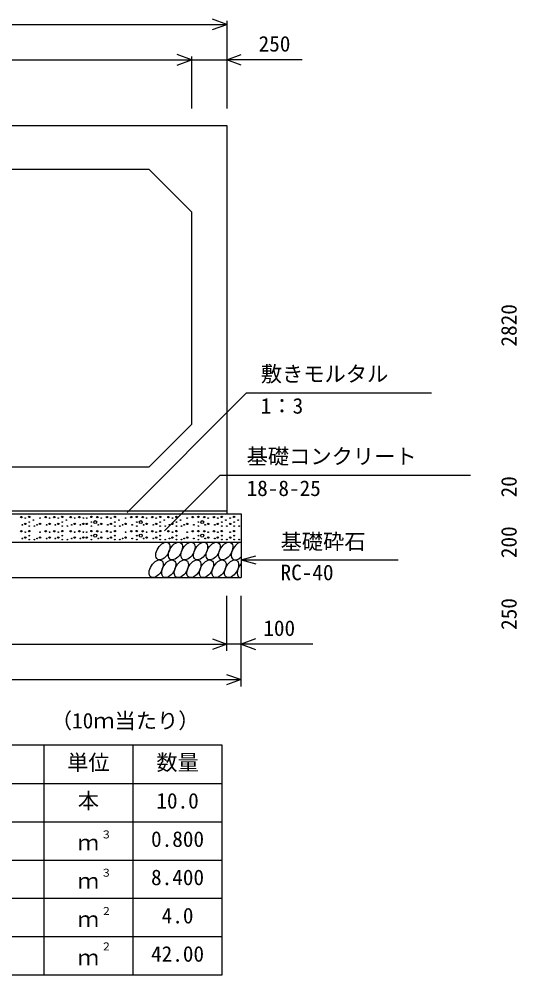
# Model space of a CAD drawing. Units: millimetres, scale not verified. Extents: x -100800 to 100800, y -35640 to 35640.
# Drawn here: x 65293 to 68807, y -24201 to -17460 of the extents above; entities that cross this region are included whole.
import ezdxf
from ezdxf.enums import TextEntityAlignment as Align

# ---------------------------------------------------------------- set-up
doc = ezdxf.new("R2010")
doc.units = ezdxf.units.MM
doc.header["$LTSCALE"] = 120
for name, color, linetype, lineweight in [('0-0_DIM', 7, 'Continuous', 25), ('0-2_HATCH', 6, 'Continuous', 25), ('0-3_HYO', 3, 'Continuous', 25), ('0-4_HYO2', 4, 'Continuous', 25), ('0-5_OUTLINE', 3, 'Continuous', 25), ('0-7_TXT', 7, 'Continuous', 25)]:
    doc.layers.add(name, color=color, linetype=linetype, lineweight=lineweight)
doc.styles.add('ＭＳ ゴシック', font='')
doc.styles.get('ＭＳ ゴシック').set_extended_font_data('MS Gothic')

msp = doc.modelspace()

# ---------------------------------------------------------------- linework, layer by layer
at = {"layer": '0-0_DIM'}
for p, q in [((62759.1, -17497.4), (66759.1, -17497.4)), ((66759.1, -17473.4), (66759.1, -18092)), ((66509.1, -17723.4), (66509.1, -18092)), ((67291.8, -17747.4), (66759.1, -17747.4)), ((66899, -20095.8), (66054.9, -20939.8)), ((66899, -20095.8), (68204.7, -20095.8)), ((66711.3, -20676.9), (66318.5, -21069.7)), ((66711.3, -20676.9), (68480.3, -20676.9)), ((66859.1, -21274.7), (66963.4, -21246.7)), ((66859.1, -21274.7), (67968, -21274.7)), ((66859.1, -21274.7), (66963.4, -21302.7)), ((66759.1, -21916.9), (66759.1, -21527.3)), ((66859.1, -22166.9), (66859.1, -21527.3)), ((62759.1, -21868.9), (66759.1, -21868.9)), ((62659.1, -22118.9), (66859.1, -22118.9))]:
    msp.add_line(p, q, dxfattribs=at)
for points in [[(66657.6, -17534.3), (66759.1, -17497.4), (66657.6, -17460.4)], [(66407.6, -17784.3), (66509.1, -17747.4), (66407.6, -17710.4)], [(66860.6, -17784.3), (66759.1, -17747.4), (66860.6, -17710.4)], [(62759.1, -17747.4), (63009.1, -17747.4), (66509.1, -17747.4), (66759.1, -17747.4)], [(66657.6, -21832), (66759.1, -21868.9), (66657.6, -21905.9)], [(66960.6, -21832), (66859.1, -21868.9), (66960.6, -21905.9)], [(67367.1, -21868.9), (66859.1, -21868.9), (66759.1, -21868.9)], [(66757.6, -22082), (66859.1, -22118.9), (66757.6, -22155.9)]]:
    msp.add_lwpolyline(points, dxfattribs=at)
at = {"layer": '0-2_HATCH'}
for centre, radius in [((65308.4, -20972.5), 5), ((65315.4, -21027.7), 2.5), ((65336.4, -21020.7), 5), ((65336.4, -20979.5), 2.5), ((65364.5, -20971.6), 5), ((65364.5, -21007.5), 2.5), ((65393.4, -20993.5), 2.5), ((65419.4, -21027.7), 2.5), ((65440.4, -21020.7), 5), ((65440.4, -20979.5), 2.5), ((65480.2, -20972.5), 5), ((65487.2, -21027.7), 2.5), ((65508.2, -21020.7), 5), ((65508.2, -20979.5), 2.5), ((65541.3, -20972.5), 5), ((65548.3, -21027.7), 2.5), ((65569.3, -21020.7), 5), ((65569.3, -20979.5), 2.5), ((65597.3, -20971.6), 5), ((65597.3, -21007.5), 2.5), ((65626.2, -20993.5), 2.5), ((65656.9, -20972.5), 5), ((65664, -21027.7), 2.5), ((65685, -21020.7), 5), ((65685, -20979.5), 2.5), ((65718, -20972.5), 5), ((65725, -21027.7), 2.5), ((65746.1, -21020.7), 5), ((65746.1, -20979.5), 2.5), ((65770, -21020.7), 5), ((65770, -20979.5), 2.5), ((65802.9, -20971.6), 5), ((65802.9, -21007.5), 2.5), ((65830.6, -21007.5), 10), ((65844.6, -20972.5), 5), ((65851.6, -21027.7), 2.5), ((65872.6, -21020.7), 5), ((65872.6, -20979.5), 2.5), ((65912.4, -20972.5), 5), ((65919.4, -21027.7), 2.5), ((65940.4, -21020.7), 5), ((65940.4, -20979.5), 2.5), ((65968.5, -20971.6), 5), ((65968.5, -21007.5), 2.5), ((65997.3, -20993.5), 2.5), ((66023.4, -21027.7), 2.5), ((66044.4, -21020.7), 5), ((66044.4, -20979.5), 2.5), ((66084.1, -20972.5), 5), ((66091.1, -21027.7), 2.5), ((66123.2, -20971.6), 5), ((66123.2, -21007.5), 2.5), ((66151, -21007.5), 10), ((66165, -20972.5), 5), ((66172, -21027.7), 2.5), ((66193, -21020.7), 5), ((66193, -20979.5), 2.5), ((66232.8, -20972.5), 5), ((66239.8, -21027.7), 2.5), ((66260.8, -21020.7), 5), ((66260.8, -20979.5), 2.5), ((66288.8, -20971.6), 5), ((66288.8, -21007.5), 2.5), ((66317.7, -20993.5), 2.5), ((66347.1, -20972.5), 5), ((66354.1, -21027.7), 2.5), ((66375.2, -21020.7), 5), ((66375.2, -20979.5), 2.5), ((66403.2, -20971.6), 5), ((66403.2, -21007.5), 2.5), ((66432.1, -20993.5), 2.5), ((66458.1, -21027.7), 2.5), ((66479.2, -21020.7), 5), ((66479.2, -20979.5), 2.5), ((66518.9, -20972.5), 5), ((66525.9, -21027.7), 2.5), ((66558, -20971.6), 5), ((66558, -21007.5), 2.5), ((66585.7, -21007.5), 10), ((66599.7, -20972.5), 5), ((66606.7, -21027.7), 2.5), ((66627.8, -21020.7), 5), ((66627.8, -20979.5), 2.5), ((66667.5, -20972.5), 5), ((66674.5, -21027.7), 2.5), ((66695.5, -21020.7), 5), ((66695.5, -20979.5), 2.5), ((66723.6, -20971.6), 5), ((66723.6, -21007.5), 2.5), ((66752.5, -20993.5), 2.5), ((66782.7, -21020.7), 5), ((66782.7, -20979.5), 2.5), ((66810.8, -20971.6), 5), ((66810.8, -21007.5), 2.5), ((66839.6, -20993.5), 2.5), ((65308.4, -21072.5), 5), ((65336.4, -21079.5), 2.5), ((65364.5, -21071.6), 5), ((65364.5, -21035.6), 2.5), ((65400.4, -21035.6), 2.5), ((65440.4, -21079.5), 2.5), ((65480.2, -21072.5), 5), ((65508.2, -21079.5), 2.5), ((65541.3, -21072.5), 5), ((65569.3, -21079.5), 2.5), ((65597.3, -21071.6), 5), ((65597.3, -21035.6), 2.5), ((65633.2, -21035.6), 2.5), ((65656.9, -21072.5), 5), ((65685, -21079.5), 2.5), ((65718, -21072.5), 5), ((65746.1, -21079.5), 2.5), ((65770, -21079.5), 2.5), ((65802.9, -21071.6), 5), ((65802.9, -21035.6), 2.5), ((65830.6, -21103.6), 10), ((65844.6, -21072.5), 5), ((65872.6, -21079.5), 2.5), ((65912.4, -21072.5), 5), ((65940.4, -21079.5), 2.5), ((65968.5, -21071.6), 5), ((65968.5, -21035.6), 2.5), ((66004.3, -21035.6), 2.5), ((66044.4, -21079.5), 2.5), ((66084.1, -21072.5), 5), ((66123.2, -21071.6), 5), ((66123.2, -21035.6), 2.5), ((66151, -21103.6), 10), ((66165, -21072.5), 5), ((66193, -21079.5), 2.5), ((66232.8, -21072.5), 5), ((66260.8, -21079.5), 2.5), ((66288.8, -21071.6), 5), ((66288.8, -21035.6), 2.5), ((66324.7, -21035.6), 2.5), ((66347.1, -21072.5), 5), ((66375.2, -21079.5), 2.5), ((66403.2, -21071.6), 5), ((66403.2, -21035.6), 2.5), ((66439.1, -21035.6), 2.5), ((66479.2, -21079.5), 2.5), ((66518.9, -21072.5), 5), ((66558, -21071.6), 5), ((66558, -21035.6), 2.5), ((66585.7, -21103.6), 10), ((66599.7, -21072.5), 5), ((66627.8, -21079.5), 2.5), ((66667.5, -21072.5), 5), ((66695.5, -21079.5), 2.5), ((66723.6, -21071.6), 5), ((66723.6, -21035.6), 2.5), ((66759.5, -21035.6), 2.5), ((66782.7, -21079.5), 2.5), ((66810.8, -21071.6), 5), ((66810.8, -21035.6), 2.5), ((66846.6, -21035.6), 2.5), ((65315.4, -21123.8), 2.5), ((65336.4, -21116.8), 5), ((65364.5, -21103.6), 2.5), ((65364.5, -21131.6), 2.5), ((65400.4, -21131.6), 2.5), ((65419.4, -21123.8), 2.5), ((65440.4, -21116.8), 5), ((65487.2, -21123.8), 2.5), ((65508.2, -21116.8), 5), ((65548.3, -21123.8), 2.5), ((65569.3, -21116.8), 5), ((65597.3, -21103.6), 2.5), ((65597.3, -21131.6), 2.5), ((65633.2, -21131.6), 2.5), ((65664, -21123.8), 2.5), ((65685, -21116.8), 5), ((65725, -21123.8), 2.5), ((65746.1, -21116.8), 5), ((65770, -21116.8), 5), ((65802.9, -21103.6), 2.5), ((65802.9, -21131.6), 2.5), ((65851.6, -21123.8), 2.5), ((65872.6, -21116.8), 5), ((65919.4, -21123.8), 2.5), ((65940.4, -21116.8), 5), ((65968.5, -21103.6), 2.5), ((65968.5, -21131.6), 2.5), ((66004.3, -21131.6), 2.5), ((66023.4, -21123.8), 2.5), ((66044.4, -21116.8), 5), ((66091.1, -21123.8), 2.5), ((66123.2, -21103.6), 2.5), ((66123.2, -21131.6), 2.5), ((66172, -21123.8), 2.5), ((66193, -21116.8), 5), ((66239.8, -21123.8), 2.5), ((66260.8, -21116.8), 5), ((66288.8, -21103.6), 2.5), ((66288.8, -21131.6), 2.5), ((66324.7, -21131.6), 2.5), ((66354.1, -21123.8), 2.5), ((66375.2, -21116.8), 5), ((66403.2, -21103.6), 2.5), ((66403.2, -21131.6), 2.5), ((66439.1, -21131.6), 2.5), ((66458.1, -21123.8), 2.5), ((66479.2, -21116.8), 5), ((66525.9, -21123.8), 2.5), ((66558, -21103.6), 2.5), ((66558, -21131.6), 2.5), ((66606.7, -21123.8), 2.5), ((66627.8, -21116.8), 5), ((66674.5, -21123.8), 2.5), ((66695.5, -21116.8), 5), ((66723.6, -21103.6), 2.5), ((66723.6, -21131.6), 2.5), ((66759.5, -21131.6), 2.5), ((66782.7, -21116.8), 5), ((66810.8, -21103.6), 2.5), ((66810.8, -21131.6), 2.5), ((66846.6, -21131.6), 2.5)]:
    msp.add_circle(centre, radius, dxfattribs=at)
for centre in [(66307.6, -21212.2), (66396.3, -21212.2), (66485, -21212.2), (66573.7, -21212.2), (66662.4, -21212.2), (66751.1, -21212.2), (66260.5, -21337.2), (66349.2, -21337.2), (66437.9, -21337.2), (66526.6, -21337.2), (66615.3, -21337.2), (66704, -21337.2), (66792.7, -21337.2)]:
    msp.add_ellipse(centre, major_axis=(36.4, 58.9), ratio=0.5792, dxfattribs=at)
for centre, start_param, end_param in [((66839.8, -21212.2), 0.419949, 4.357003), ((66881.4, -21337.2), 1.28053, 3.496422)]:
    msp.add_ellipse(centre, major_axis=(36.4, 58.9), ratio=0.5792, start_param=start_param, end_param=end_param, dxfattribs=at)
at = {"layer": '0-3_HYO'}
for p, q in [((65466.6, -22581.4), (65466.6, -24201.4)), ((66096.6, -22581.4), (66096.6, -24201.4)), ((62791.6, -22851.4), (66726.6, -22851.4))]:
    msp.add_line(p, q, dxfattribs=at)
msp.add_lwpolyline([(62791.6, -24201.4), (66726.6, -24201.4), (66726.6, -22581.4), (62791.6, -22581.4)], close=True, dxfattribs=at)
at = {"layer": '0-4_HYO2'}
for p, q in [((62791.6, -23121.4), (66726.6, -23121.4)), ((62791.6, -23391.4), (66726.6, -23391.4)), ((62791.6, -23661.4), (66726.6, -23661.4)), ((62791.6, -23931.4), (66726.6, -23931.4))]:
    msp.add_line(p, q, dxfattribs=at)
at = {"layer": '0-5_OUTLINE'}
for p, q in [((63309.1, -18519.7), (66209.1, -18519.7)), ((66509.1, -18819.7), (66209.1, -18519.7)), ((66509.1, -18819.7), (66509.1, -20319.7)), ((66209.1, -20619.7), (66509.1, -20319.7)), ((66209.1, -20619.7), (63309.1, -20619.7)), ((62659.1, -20949.7), (66859.1, -20949.7)), ((66759.1, -20929.7), (62759.1, -20929.7)), ((66859.1, -20949.7), (66859.1, -21399.7)), ((62659.1, -21149.7), (66859.1, -21149.7)), ((62659.1, -21399.7), (66859.1, -21399.7))]:
    msp.add_line(p, q, dxfattribs=at)
msp.add_lwpolyline([(62759.1, -18209.7), (66759.1, -18209.7), (66759.1, -20949.7)], dxfattribs=at)

# ---------------------------------------------------------------- texts
at = {"layer": '0-0_DIM', "style": 'ＭＳ ゴシック'}
for s, p in [('250', (66983.4, -17722.4)), ('敷きモルタル', (66998.6, -20050.8)), ('1：3', (66998.6, -20276)), ('基礎コンクリート', (66898.6, -20632)), ('18-8-25', (66898.6, -20857.1)), ('基礎砕石', (67138.3, -21233.5)), ('RC-40', (67138.3, -21451.1)), ('100', (67016.5, -21843.9))]:
    msp.add_text(s, height=110, dxfattribs=at).set_placement(p, align=Align.BOTTOM_LEFT)
for s, p in [('2820', (68838, -19769.7)), ('20', (68838, -20833.8)), ('200', (68838, -21262.2)), ('250', (68838, -21768.5))]:
    msp.add_text(s, height=110, rotation=90, dxfattribs=at).set_placement(p, align=Align.BOTTOM_LEFT)
at = {"layer": '0-7_TXT', "style": 'ＭＳ ゴシック'}
for s, height, p in [('（10ｍ当たり）', 110, (65516.6, -22496.4)), ('単位', 110, (65631.6, -22791.4)), ('数量', 110, (66261.6, -22791.4)), ('本', 110, (65706.6, -23061.4)), ('10.0', 110, (66261.6, -23061.4)), ('３', 55, (65870.5, -23255.5)), ('ｍ', 110, (65706.6, -23356.4)), ('0.800', 110, (66224.1, -23331.4)), ('３', 55, (65870.5, -23525.5)), ('ｍ', 110, (65706.6, -23626.4)), ('8.400', 110, (66224.1, -23601.4)), ('２', 55, (65870.5, -23795.5)), ('ｍ', 110, (65706.6, -23896.4)), ('4.0', 110, (66299.1, -23871.4)), ('２', 55, (65870.5, -24045.5)), ('ｍ', 110, (65706.6, -24166.4)), ('42.00', 110, (66224.1, -24141.4))]:
    msp.add_text(s, height=height, dxfattribs=at).set_placement(p, align=Align.BOTTOM_LEFT)

doc.saveas('drawing.dxf')
